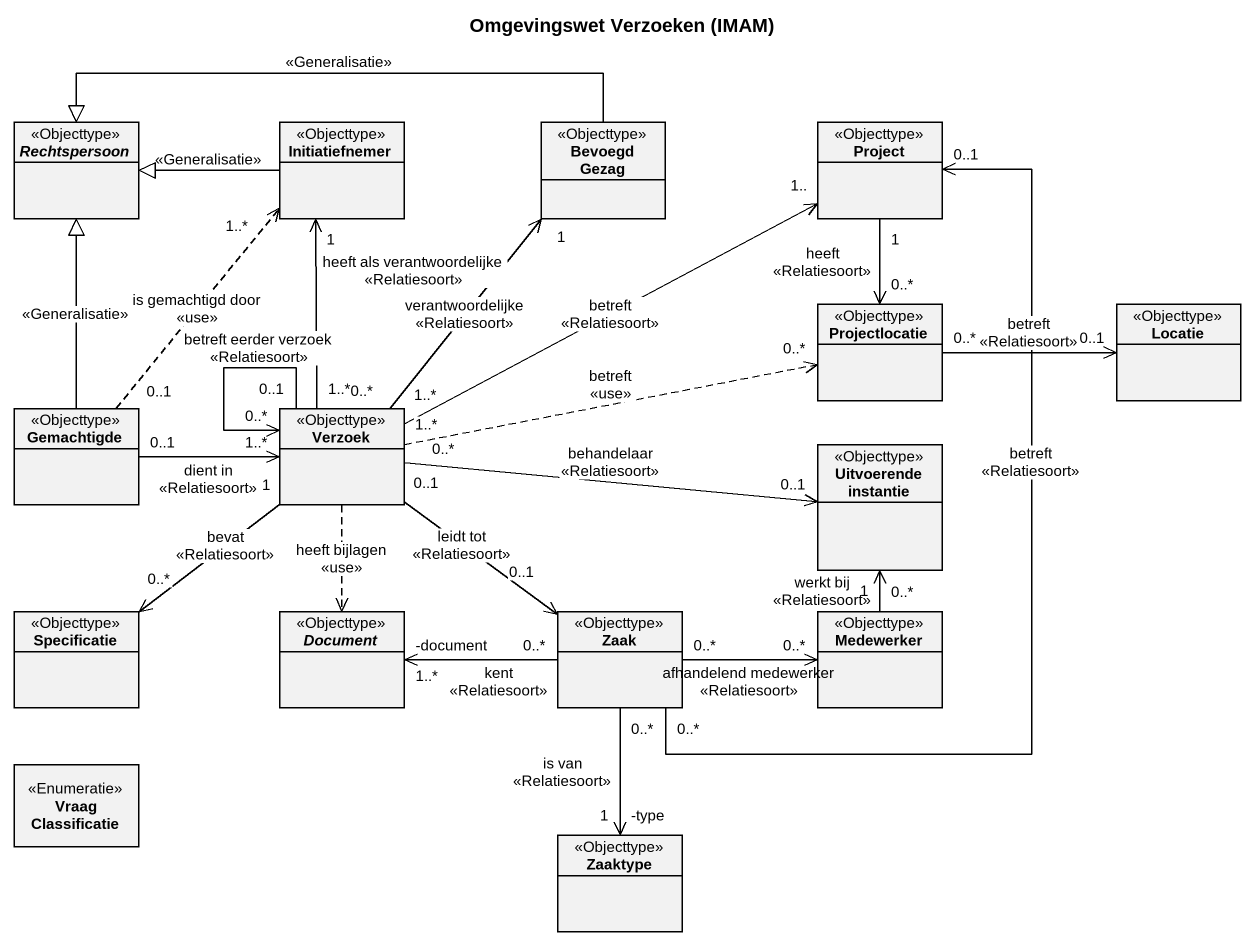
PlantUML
@startuml
title Omgevingswet Verzoeken (IMAM)
hide circle
hide empty members
abstract class Rechtspersoon <<Objecttype>>
class Initiatiefnemer <<Objecttype>>
class "Bevoegd Gezag" as Bevoegd_Gezag <<Objecttype>>
class Project <<Objecttype>>
class Projectlocatie <<Objecttype>>
class Locatie <<Objecttype>>
class Gemachtigde <<Objecttype>>
class Verzoek <<Objecttype>>
class "Uitvoerende instantie" as Uitvoerende_instantie <<Objecttype>>
class Specificatie <<Objecttype>>
abstract class Document <<Objecttype>>
class Zaak <<Objecttype>>
class Medewerker <<Objecttype>>
enum "Vraag Classificatie" as Vraag_Classificatie <<Enumeratie>>
class Zaaktype <<Objecttype>>
Initiatiefnemer -left-|> Rechtspersoon : <<Generalisatie>>
Initiatiefnemer "1" <-- "1..*" Verzoek : heeft als verantwoordelijke\n<<Relatiesoort>>
Bevoegd_Gezag -left-|> Rechtspersoon : <<Generalisatie>>
Project "1" --> "0..*" Projectlocatie : heeft\n<<Relatiesoort>>
Projectlocatie "0..*" -right-> "0..1" Locatie : betreft\n<<Relatiesoort>>
Gemachtigde -up-|> Rechtspersoon : <<Generalisatie>>
Gemachtigde "0..1" .up.> "1..*" Initiatiefnemer : is gemachtigd door\n<<use>>
Gemachtigde "0..1" -right-> "1..*" Verzoek : dient in\n<<Relatiesoort>>
Verzoek "0..*" -up-> "1" Bevoegd_Gezag : verantwoordelijke\n<<Relatiesoort>>
Verzoek "1..*" -right-> "1.." Project : betreft\n<<Relatiesoort>>
Verzoek "1..*" .right.> "0..*" Projectlocatie : betreft\n<<use>>
Verzoek "0..1" --> "0..*" Verzoek : betreft eerder verzoek\n<<Relatiesoort>>
Verzoek "0..*" -right-> "0..1" Uitvoerende_instantie : behandelaar\n<<Relatiesoort>>
Verzoek "1" --> "0..*" Specificatie : bevat\n<<Relatiesoort>>
Verzoek ..> Document : heeft bijlagen\n<<use>>
Verzoek "0..1" --> "0..1" Zaak : leidt tot\n<<Relatiesoort>>
Zaak "0..*" -up-> "0..1" Project : betreft\n<<Relatiesoort>>
Zaak "0..*" -left-> "-document\n1..*" Document : kent\n<<Relatiesoort>>
Zaak "0..*" -right-> "0..*" Medewerker : afhandelend medewerker\n<<Relatiesoort>>
Zaak "0..*" --> "-type\n1" Zaaktype : is van\n<<Relatiesoort>>
Medewerker "0..*" -up-> "1" Uitvoerende_instantie : werkt bij\n<<Relatiesoort>>
@enduml
